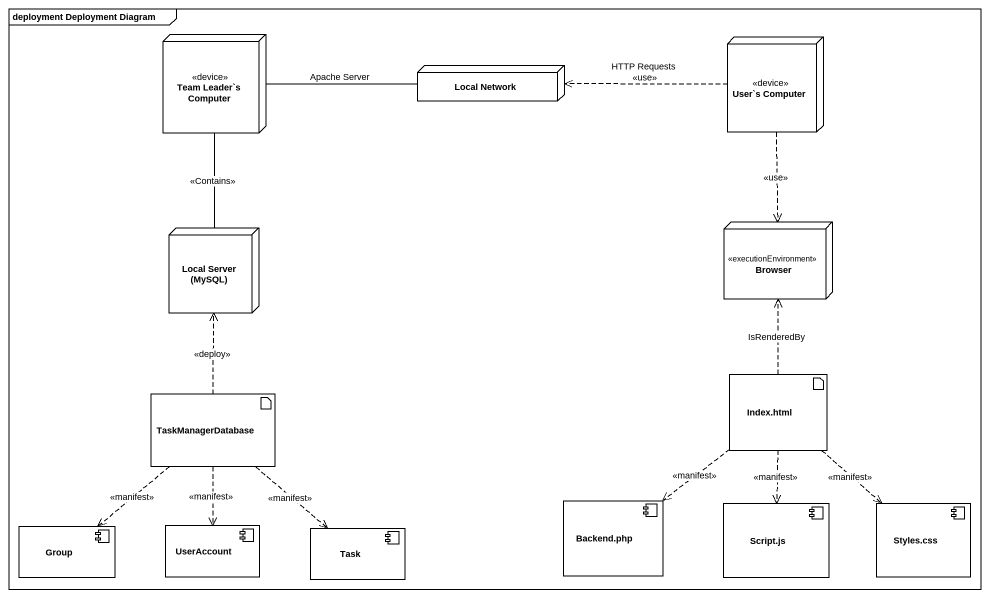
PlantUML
@startuml
mainframe deployment Deployment Diagram
node "Team Leader`s Computer" as Team_Leader_s_Computer <<device>>
node "User`s Computer" as User_s_Computer <<device>>
node "Local Network" as Local_Network
node "Local Server (MySQL)" as Local_Server_MySQL
node Browser <<executionEnvironment>>
artifact "Index.html" as Index_html
artifact TaskManagerDatabase
component "Backend.php" as Backend_php
component "Script.js" as Script_js
component "Styles.css" as Styles_css
component "Group" as Group_
component UserAccount
component Task
Team_Leader_s_Computer -right- Local_Network : Apache Server
Team_Leader_s_Computer -- Local_Server_MySQL : <<Contains>>
User_s_Computer .left.> Local_Network : HTTP Requests\n<<use>>
User_s_Computer ..> Browser : <<use>>
Index_html .up.> Browser : IsRenderedBy
Index_html ..> Backend_php : <<manifest>>
Index_html ..> Script_js : <<manifest>>
Index_html ..> Styles_css : <<manifest>>
TaskManagerDatabase .up.> Local_Server_MySQL : <<deploy>>
TaskManagerDatabase ..> Group_ : <<manifest>>
TaskManagerDatabase ..> UserAccount : <<manifest>>
TaskManagerDatabase ..> Task : <<manifest>>
@enduml
